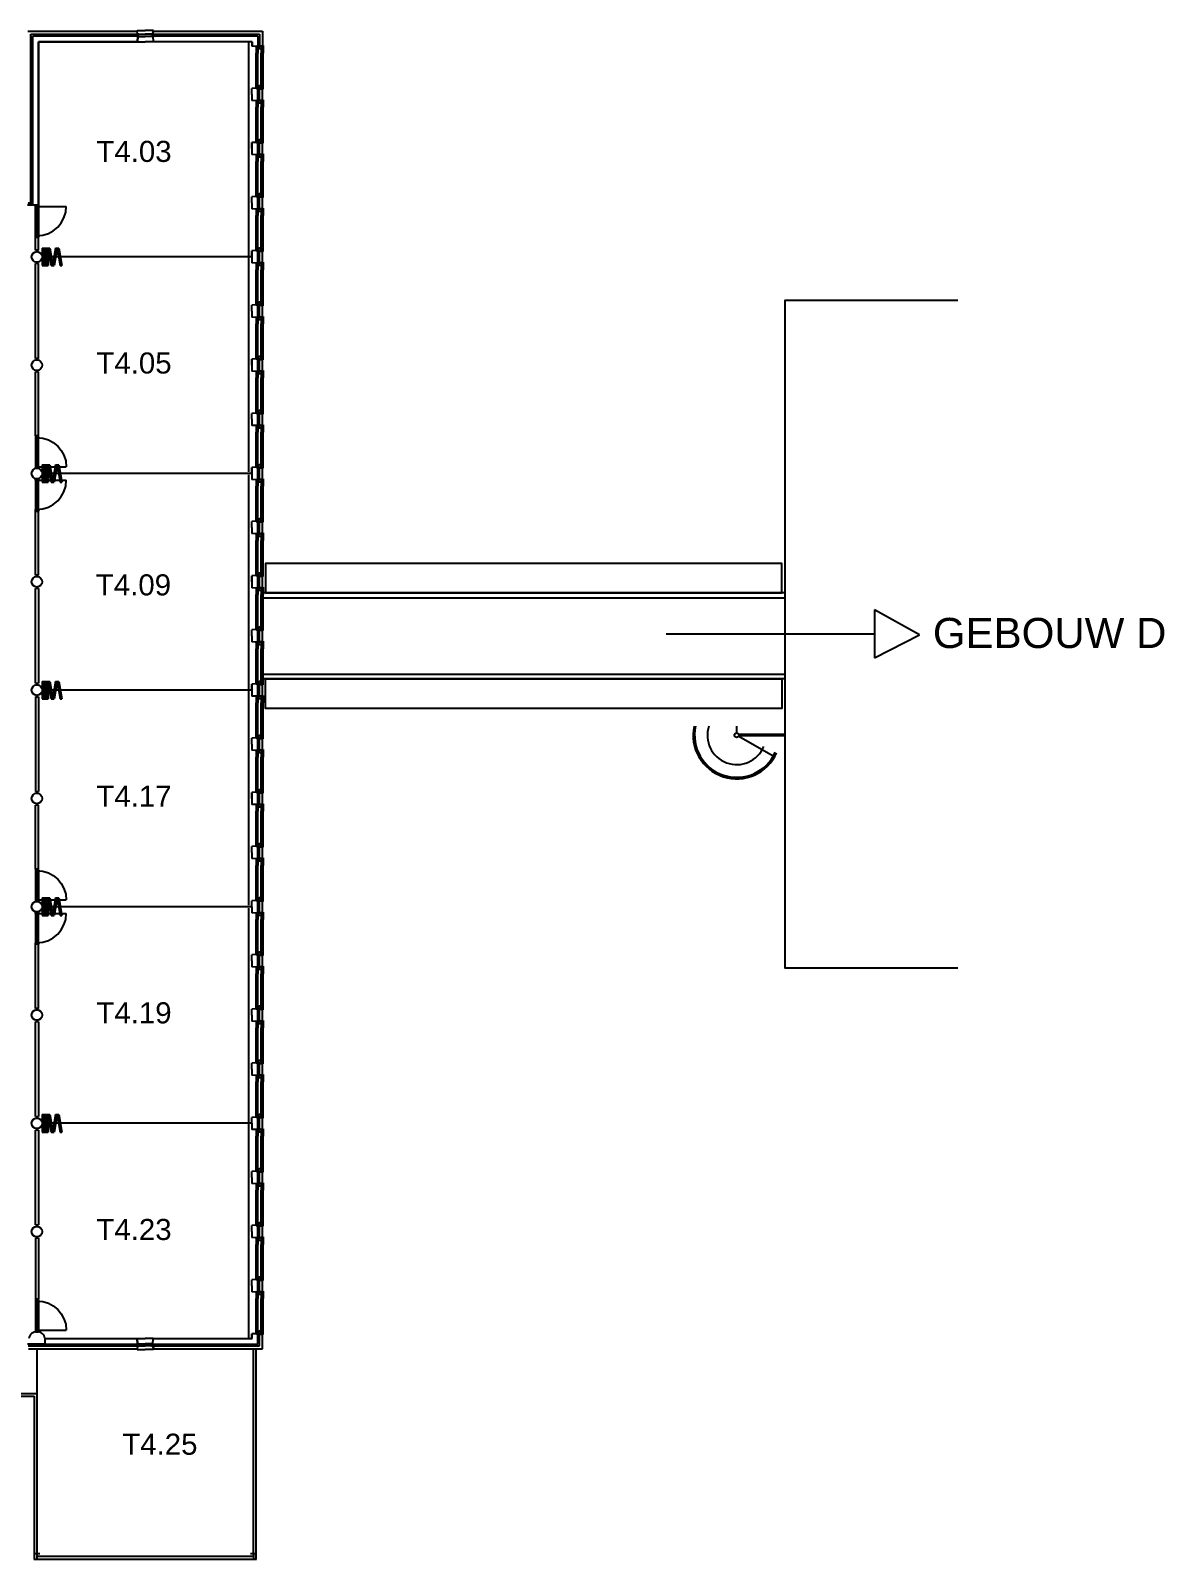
# Model space of a CAD drawing. Header units: millimetres. Extents: x 38964 to 143106, y 166778 to 217878.
# Drawn here: x 105429 to 143106, y 167033 to 217850 of the extents above; entities that cross this region are included whole.
import ezdxf
from ezdxf.enums import TextEntityAlignment as Align

# ---------------------------------------------------------------- set-up
doc = ezdxf.new("R2010")
doc.units = ezdxf.units.MM
doc.layers.get('0').update_dxf_attribs({"linetype": 'CONTINUOUS'})
for name, color, linetype in [('AL2100_BUITENWANDEN', 3, 'CONTINUOUS'), ('AL2200_BINNENWANDEN', 2, 'CONTINUOUS'), ('AL2400_TRAPPEN', 1, 'CONTINUOUS'), ('AL2800_KONSTRUKTIES', 1, 'CONTINUOUS'), ('AL3100_BUITENWANDOPENINGEN', 1, 'CONTINUOUS'), ('AL3200_BINNENWANDOPENINGEN', 1, 'CONTINUOUS'), ('AL4600-RUIMTENUMMER', 2, 'CONTINUOUS'), ('AL4600_RUIMTENUMMERS', 2, 'CONTINUOUS')]:
    doc.layers.add(name, color=color, linetype=linetype)
doc.styles.add('Arial', font='arial.ttf')

# ---------------------------------------------------------------- blocks, each defined once
blk = doc.blocks.new('DRIE')
at = {"layer": 'AL2100_BUITENWANDEN'}
for p, q in [((22, 601), (22, 250)), ((122, 615), (27, 606)), ((122, 615), (122, 235)), ((182, 635), (375, 625)), ((182, 632), (182, 218)), ((186, 635), (186, 645)), ((232, 633), (186, 635)), ((375, 425), (375, 625)), ((182, 215), (375, 226)), ((375, 425), (375, 226))]:
    blk.add_line(p, q, dxfattribs=at)
for points in [[(127, 635), (123, 635), (123, 625), (127, 625)], [(182, 635), (182, 645), (186, 645), (186, 635)]]:
    blk.add_lwpolyline(points, close=True, dxfattribs=at)
blk.add_arc((27, 601), 5, 95.7106, 180, dxfattribs=at)
at = {"layer": 'AL3100_BUITENWANDOPENINGEN'}
for p, q in [((0, 603), (0, 851)), ((127, 616), (0, 603)), ((68, 715), (68, 851)), ((182, 698), (182, 851)), ((182, 650), (232, 650)), ((182, 645), (182, 650)), ((186, 645), (182, 645)), ((232, 650), (232, 851)), ((232, 650), (232, 633)), ((0, 248), (0, 0)), ((127, 235), (0, 248)), ((122, 235), (27, 245)), ((68, 135), (68, 0)), ((186, 205), (182, 205)), ((182, 205), (182, 200)), ((182, 200), (232, 200)), ((182, 152), (182, 0)), ((232, 218), (186, 216)), ((186, 216), (186, 205)), ((232, 200), (232, 218)), ((232, 200), (232, 0))]:
    blk.add_line(p, q, dxfattribs=at)
for points in [[(68, 625), (68, 715), (131, 715), (131, 698), (182, 698), (182, 640), (123, 640), (123, 625)], [(182, 635), (182, 590), (127, 590), (127, 635)], [(68, 225), (68, 135), (131, 135), (131, 152), (182, 152), (182, 210), (123, 210), (123, 225)], [(127, 215), (123, 215), (123, 225), (127, 225)], [(182, 215), (182, 260), (127, 260), (127, 215)], [(182, 215), (182, 205), (186, 205), (186, 215)]]:
    blk.add_lwpolyline(points, close=True, dxfattribs=at)
blk.add_arc((27, 250), 5, 180, 264.2894, dxfattribs=at)
blk = doc.blocks.new('AH28HA20')
for points in [[(-100, 95), (100, 95)], [(0, -95), (0, 95)], [(-100, -95), (100, -95)]]:
    blk.add_lwpolyline(points)
blk = doc.blocks.new('door')
at = {"flags": 128}
for points in [[(234274, 53069), (234274, 54044)], [(235249, 53069), (234274, 53069)]]:
    blk.add_lwpolyline(points, dxfattribs=at)
for points in [[(234224, 53019), (234224, 53119), (234274, 53119), (234274, 53019)], [(235249, 53019), (235249, 53119), (235299, 53119), (235299, 53019)]]:
    blk.add_lwpolyline(points, close=True)
blk.add_arc((234274, 53069), 975, 0, 90)

msp = doc.modelspace()

# ---------------------------------------------------------------- linework, layer by layer
at = {"layer": 'AL2100_BUITENWANDEN'}
for p, q in [((105339, 217828), (108965, 217828)), ((105439, 212128), (105439, 217728)), ((105439, 217728), (108979, 217728)), ((108986, 217668), (105499, 217668)), ((105499, 212068), (105499, 217668)), ((108967, 217850), (109239, 217850)), ((108980, 217723), (108967, 217850)), ((108983, 217723), (108970, 217850)), ((108979, 217728), (108970, 217823)), ((108986, 217668), (108976, 217478)), ((108989, 217668), (108979, 217475)), ((109511, 217850), (109239, 217850)), ((109489, 217668), (109499, 217475)), ((112979, 217668), (109492, 217668)), ((109492, 217668), (109502, 217478)), ((109496, 217723), (109508, 217850)), ((109499, 217723), (109511, 217850)), ((109499, 217728), (109509, 217823)), ((109499, 217728), (113039, 217728)), ((109514, 217828), (113139, 217828)), ((112979, 217668), (112979, 217321)), ((113039, 217728), (113039, 217338)), ((113139, 217828), (113139, 217352)), ((105689, 212058), (105689, 217478)), ((108976, 217478), (105689, 217478)), ((105692, 217475), (105692, 212055)), ((105692, 217475), (108979, 217475)), ((108979, 217475), (109239, 217475)), ((109499, 217475), (109239, 217475)), ((112786, 217475), (109499, 217475)), ((112789, 217478), (109502, 217478)), ((112786, 217475), (112786, 217328)), ((112979, 217318), (112786, 217328)), ((112789, 217478), (112789, 217331)), ((112979, 217321), (112789, 217331)), ((113034, 217337), (113161, 217350)), ((113035, 217334), (113161, 217347)), ((113039, 217338), (113135, 217347)), ((113161, 217350), (113161, 217102)), ((112979, 214138), (112786, 214128)), ((112786, 213928), (112786, 214128)), ((112979, 214135), (112789, 214125)), ((112789, 213731), (112789, 214125)), ((112979, 213721), (112979, 214135)), ((113034, 214118), (113161, 214105)), ((113035, 214121), (113161, 214109)), ((113039, 213738), (113039, 214118)), ((113039, 214118), (113135, 214108)), ((113139, 213752), (113139, 214103)), ((113161, 214105), (113161, 214353)), ((112786, 213928), (112786, 213728)), ((112979, 213718), (112786, 213728)), ((112979, 213721), (112789, 213731)), ((113034, 213737), (113161, 213750)), ((113035, 213734), (113161, 213747)), ((113039, 213738), (113135, 213747)), ((113161, 213750), (113161, 213502)), ((105344, 212128), (105439, 212128)), ((105495, 212068), (105508, 212055)), ((105499, 212068), (105509, 212058)), ((105508, 212055), (105692, 212055)), ((105509, 212058), (105689, 212058)), ((112979, 210538), (112786, 210528)), ((112786, 210328), (112786, 210528)), ((112979, 210535), (112789, 210525)), ((112789, 210131), (112789, 210525)), ((112979, 210121), (112979, 210535)), ((113034, 210518), (113161, 210505)), ((113035, 210521), (113161, 210509)), ((113039, 210518), (113135, 210508)), ((113039, 210138), (113039, 210518)), ((113139, 210152), (113139, 210503)), ((113161, 210505), (113161, 210753)), ((112786, 210328), (112786, 210128)), ((112979, 210118), (112786, 210128)), ((112979, 210121), (112789, 210131)), ((112929, 210120), (112975, 210118)), ((113034, 210137), (113161, 210150)), ((113035, 210134), (113161, 210147)), ((113039, 210138), (113135, 210147)), ((113161, 210150), (113161, 209902)), ((112979, 206938), (112786, 206928)), ((112786, 206728), (112786, 206928)), ((112979, 206935), (112789, 206925)), ((112789, 206531), (112789, 206925)), ((112979, 206521), (112979, 206935)), ((113034, 206918), (113161, 206905)), ((113035, 206921), (113161, 206909)), ((113039, 206538), (113039, 206918)), ((113039, 206918), (113135, 206908)), ((113139, 206552), (113139, 206903)), ((113161, 206905), (113161, 207153)), ((112786, 206728), (112786, 206528)), ((112979, 206518), (112786, 206528)), ((112979, 206521), (112789, 206531)), ((113034, 206537), (113161, 206550)), ((113035, 206534), (113161, 206547)), ((113039, 206538), (113135, 206547)), ((113161, 206550), (113161, 206302)), ((112979, 203338), (112786, 203328)), ((112786, 203128), (112786, 203328)), ((112979, 203335), (112789, 203325)), ((112789, 202931), (112789, 203325)), ((112979, 202921), (112979, 203335)), ((113034, 203318), (113161, 203305)), ((113035, 203321), (113161, 203309)), ((113039, 202938), (113039, 203318)), ((113039, 203318), (113135, 203308)), ((113139, 202952), (113139, 203303)), ((113161, 203305), (113161, 203553)), ((112786, 203128), (112786, 202928)), ((112979, 202918), (112786, 202928)), ((112979, 202921), (112789, 202931)), ((113034, 202937), (113161, 202950)), ((113035, 202934), (113161, 202947)), ((113039, 202938), (113135, 202947)), ((113161, 202950), (113161, 202702)), ((112979, 199738), (112786, 199728)), ((112786, 199528), (112786, 199728)), ((112979, 199735), (112789, 199725)), ((112789, 199331), (112789, 199725)), ((112979, 199321), (112979, 199735)), ((113034, 199718), (113161, 199705)), ((113035, 199721), (113161, 199709)), ((113039, 199338), (113039, 199718)), ((113039, 199718), (113135, 199708)), ((113161, 199705), (113161, 199953)), ((112786, 199528), (112786, 199328)), ((112979, 199318), (112786, 199328)), ((112979, 199321), (112789, 199331)), ((113034, 199337), (113161, 199350)), ((113035, 199334), (113161, 199347)), ((113039, 199338), (113135, 199347)), ((113139, 199352), (113139, 199703)), ((113161, 199350), (113161, 199102)), ((113161, 196105), (113161, 196353)), ((112979, 196138), (112786, 196128)), ((112786, 195928), (112786, 196128)), ((112786, 195928), (112786, 195728)), ((112979, 195718), (112786, 195728)), ((112979, 196135), (112789, 196125)), ((112789, 195731), (112789, 196125)), ((112979, 195721), (112789, 195731)), ((112979, 195721), (112979, 196135)), ((113034, 196118), (113161, 196105)), ((113034, 195737), (113161, 195750)), ((113035, 196121), (113161, 196109)), ((113035, 195734), (113161, 195747)), ((113039, 195738), (113039, 196118)), ((113039, 196118), (113135, 196108)), ((113039, 195738), (113135, 195747)), ((113139, 195752), (113139, 196103)), ((113161, 195750), (113161, 195502)), ((113161, 192505), (113161, 192753)), ((112979, 192538), (112786, 192528)), ((112786, 192328), (112786, 192528)), ((112786, 192328), (112786, 192128)), ((112979, 192118), (112786, 192128)), ((112979, 192535), (112789, 192525)), ((112789, 192131), (112789, 192525)), ((112979, 192121), (112789, 192131)), ((112979, 192121), (112979, 192535)), ((113034, 192518), (113161, 192505)), ((113034, 192137), (113161, 192150)), ((113035, 192521), (113161, 192509)), ((113035, 192134), (113161, 192147)), ((113039, 192138), (113039, 192518)), ((113039, 192518), (113135, 192508)), ((113039, 192138), (113135, 192147)), ((113139, 192152), (113139, 192503)), ((113161, 192150), (113161, 191902)), ((105910, 174378), (108976, 174378)), ((105910, 174188), (105910, 174378)), ((108986, 174188), (108976, 174378)), ((108989, 174188), (108979, 174381)), ((108979, 174381), (109239, 174381)), ((109499, 174381), (109239, 174381)), ((109489, 174188), (109499, 174381)), ((109492, 174188), (109502, 174378)), ((109502, 174378), (112789, 174378)), ((112979, 174538), (112786, 174528)), ((112786, 174381), (112786, 174528)), ((112979, 174535), (112789, 174525)), ((112789, 174378), (112789, 174525)), ((112979, 174188), (112979, 174535)), ((113034, 174518), (113161, 174505)), ((113035, 174521), (113161, 174509)), ((113039, 174518), (113135, 174508)), ((113039, 174128), (113039, 174518)), ((113139, 174028), (113139, 174503)), ((113161, 174505), (113161, 174753)), ((105910, 174188), (105332, 174188)), ((105349, 174128), (108979, 174128)), ((105364, 174028), (108965, 174028)), ((105910, 174188), (108986, 174188)), ((108980, 174133), (108967, 174006)), ((108967, 174006), (109239, 174006)), ((108983, 174132), (108970, 174006)), ((108979, 174128), (108970, 174032)), ((109511, 174006), (109239, 174006)), ((109492, 174188), (112979, 174188)), ((109496, 174132), (109508, 174006)), ((109499, 174133), (109511, 174006)), ((109499, 174128), (113039, 174128)), ((109499, 174128), (109509, 174032)), ((109514, 174028), (113139, 174028))]:
    msp.add_line(p, q, dxfattribs=at)
msp.add_lwpolyline([(112979, 210538), (112979, 210493), (113034, 210493), (113034, 210538)], close=True, dxfattribs=at)
msp.add_lwpolyline([(136239, 208873), (130494, 208873), (130494, 186693), (136239, 186693)], dxfattribs=at)
for centre in [(105639, 210328), (105639, 206728), (105639, 203128), (105639, 199528), (105639, 199528), (105639, 195928), (105639, 192328), (105639, 188728), (105639, 185128), (105639, 181528), (105638, 177928), (105639, 177928)]:
    msp.add_circle(centre, 175, dxfattribs=at)
for centre, radius, start, end in [((108965, 217823), 5, 5.7106, 90), ((109514, 217823), 5, 90, 174.2894), ((113134, 217352), 5, 275.7106, 0), ((113134, 214103), 5, 0, 84.2894), ((113134, 213752), 5, 275.7106, 0), ((113134, 210503), 5, 0, 84.2894), ((113134, 210152), 5, 275.7106, 0), ((113134, 206903), 5, 0, 84.2894), ((113134, 206552), 5, 275.7106, 0), ((113134, 203303), 5, 0, 84.2894), ((113134, 202952), 5, 275.7106, 0), ((113134, 199703), 5, 0, 84.2894), ((113134, 199352), 5, 275.7106, 0), ((113134, 196103), 5, 0, 84.2894), ((113134, 195752), 5, 275.7106, 0), ((113134, 192503), 5, 0, 84.2894), ((113134, 192152), 5, 275.7106, 0), ((105639, 174328), 275, 10.4757, 169.5243), ((113134, 174503), 5, 0, 84.2894), ((108965, 174033), 5, 270, 354.2894), ((109514, 174033), 5, 185.7106, 270)]:
    msp.add_arc(centre, radius, start, end, dxfattribs=at)
at = {"layer": 'AL2200_BINNENWANDEN'}
for p, q in [((105590, 210549), (105590, 210980)), ((105590, 210980), (105690, 210980)), ((105690, 210549), (105690, 210980)), ((105690, 210549), (105590, 210549)), ((105622, 210549), (105622, 210502)), ((105658, 210549), (105658, 210502)), ((105589, 206953), (105589, 210103)), ((105689, 210103), (105589, 210103)), ((105621, 210103), (105621, 210154)), ((105657, 210103), (105657, 210154)), ((105689, 206953), (105689, 210103)), ((112746, 210328), (105814, 210328)), ((105689, 206953), (105589, 206953)), ((105689, 206953), (105589, 206953)), ((105621, 206902), (105621, 206953)), ((105657, 206902), (105657, 206953)), ((105689, 206503), (105589, 206503)), ((105621, 206554), (105621, 206503)), ((105657, 206554), (105657, 206503)), ((105589, 204378), (105689, 204378)), ((112786, 203128), (105814, 203128)), ((105589, 199753), (105589, 201878)), ((105589, 201878), (105689, 201878)), ((105689, 199753), (105689, 201878)), ((105689, 199753), (105589, 199753)), ((105621, 199702), (105621, 199753)), ((105657, 199702), (105657, 199753)), ((105689, 199303), (105589, 199303)), ((105589, 196153), (105589, 199303)), ((105621, 199303), (105621, 199354)), ((105657, 199303), (105657, 199354)), ((105689, 199303), (105689, 196153)), ((105589, 196153), (105689, 196153)), ((105589, 195705), (105589, 192553)), ((105589, 195705), (105689, 195705)), ((105621, 196102), (105621, 196153)), ((105621, 195703), (105621, 195754)), ((105657, 196102), (105657, 196153)), ((105657, 195703), (105657, 195754)), ((105689, 195705), (105689, 192553)), ((112786, 195928), (105814, 195928)), ((105589, 192553), (105689, 192553)), ((105689, 192103), (105589, 192103)), ((105589, 189978), (105589, 192103)), ((105621, 192502), (105621, 192553)), ((105621, 192103), (105621, 192154)), ((105657, 192502), (105657, 192553)), ((105657, 192103), (105657, 192154)), ((105689, 189978), (105689, 192103)), ((105589, 189978), (105689, 189978)), ((112786, 188728), (105814, 188728)), ((105589, 185344), (105589, 187478)), ((105689, 185344), (105689, 187478)), ((105689, 185344), (105589, 185344)), ((105621, 185344), (105621, 185302)), ((105657, 185344), (105657, 185302)), ((105689, 184903), (105589, 184903)), ((105589, 181753), (105589, 184903)), ((105621, 184903), (105621, 184954)), ((105657, 184903), (105657, 184954)), ((105689, 184903), (105689, 181753)), ((105589, 181753), (105689, 181753)), ((105621, 181702), (105621, 181753)), ((105657, 181702), (105657, 181753)), ((112786, 181528), (105814, 181528)), ((105689, 181303), (105589, 181303)), ((105589, 178153), (105589, 181303)), ((105621, 181303), (105621, 181354)), ((105657, 181303), (105657, 181354)), ((105689, 181303), (105689, 178153)), ((105589, 178153), (105689, 178153)), ((105621, 178102), (105621, 178153)), ((105657, 178102), (105657, 178153)), ((105689, 177711), (105589, 177711)), ((105589, 177711), (105589, 175678)), ((105621, 177711), (105621, 177754)), ((105657, 177711), (105657, 177754)), ((105689, 177711), (105689, 175678)), ((105689, 175678), (105589, 175678))]:
    msp.add_line(p, q, dxfattribs=at)
at = {"layer": 'AL2200_BINNENWANDEN', "flags": 128}
for points in [[(105589, 204378), (105589, 206503)], [(105689, 204378), (105689, 206503)]]:
    msp.add_lwpolyline(points, dxfattribs=at)
at = {"layer": 'AL2400_TRAPPEN'}
for p, q in [((128894, 194503), (128894, 194733)), ((130107, 193728), (128959, 194390)), ((130494, 194453), (128969, 194453)), ((130494, 194403), (128969, 194403))]:
    msp.add_line(p, q, dxfattribs=at)
msp.add_circle((128894, 194428), 75, dxfattribs=at)
for radius, start, end in [(1450, 167.8574, 336.1235), (1400, 167.4168, 336.2311), (976, 161.7957, 337.5866)]:
    msp.add_arc((128894, 194428), radius, start, end, dxfattribs=at)
at = {"layer": 'AL2800_KONSTRUKTIES'}
for p, q in [((113161, 198998), (130494, 198998)), ((130494, 199158), (113164, 199158)), ((113161, 196458), (130494, 196458)), ((130494, 196298), (113164, 196298)), ((105639, 174028), (105639, 167223)), ((112839, 167223), (112839, 174028)), ((112929, 167038), (112929, 174028)), ((98439, 172548), (105639, 172548)), ((98529, 172458), (105549, 172458)), ((105549, 172458), (105549, 167038)), ((105549, 167038), (112929, 167038)), ((112839, 167128), (105639, 167128))]:
    msp.add_line(p, q, dxfattribs=at)
for points in [[(130394, 199158), (130394, 200138), (113239, 200138), (113239, 199158), (130394, 199158)], [(130394, 196298), (130394, 195318), (113239, 195318), (113239, 196298), (130394, 196298)]]:
    msp.add_lwpolyline(points, dxfattribs=at)
at = {"layer": 'AL3100_BUITENWANDOPENINGEN'}
for p, q in [((108992, 217658), (109239, 217658)), ((109029, 217728), (109239, 217728)), ((109449, 217728), (109239, 217728)), ((109486, 217658), (109239, 217658)), ((112686, 203178), (112686, 217475)), ((112929, 217303), (112929, 217320)), ((112929, 217320), (112975, 217318)), ((112929, 217303), (112929, 217102)), ((112979, 217303), (112929, 217303)), ((112929, 216153), (112929, 217102)), ((112975, 217318), (112975, 217308)), ((112975, 217308), (112979, 217308)), ((112979, 217308), (112979, 217303)), ((112979, 217255), (112979, 217102)), ((112979, 216153), (112979, 217102)), ((113093, 217238), (113093, 217102)), ((113093, 216153), (113093, 217102)), ((113161, 216153), (113161, 217102)), ((112929, 214353), (112929, 215302)), ((112979, 214353), (112979, 215302)), ((113093, 214353), (113093, 215302)), ((113161, 214353), (113161, 215302)), ((112929, 214153), (112929, 214353)), ((112979, 214153), (112929, 214153)), ((112929, 214153), (112929, 214135)), ((112929, 214135), (112975, 214137)), ((112975, 214137), (112975, 214148)), ((112975, 214148), (112979, 214148)), ((112979, 214201), (112979, 214353)), ((112979, 214148), (112979, 214153)), ((113093, 214218), (113093, 214353)), ((112929, 213720), (112975, 213718)), ((112929, 213703), (112929, 213720)), ((112979, 213703), (112929, 213703)), ((112929, 213703), (112929, 213502)), ((112929, 212553), (112929, 213502)), ((112975, 213718), (112975, 213708)), ((112975, 213708), (112979, 213708)), ((112979, 213708), (112979, 213703)), ((112979, 213655), (112979, 213502)), ((112979, 212553), (112979, 213502)), ((113093, 213638), (113093, 213502)), ((113093, 212553), (113093, 213502)), ((113161, 212553), (113161, 213502)), ((105324, 212068), (105485, 212068)), ((105324, 212058), (105485, 212058)), ((105485, 212068), (105485, 212058)), ((112929, 210753), (112929, 211702)), ((112979, 210753), (112979, 211702)), ((113093, 210753), (113093, 211702)), ((113161, 210753), (113161, 211702)), ((112929, 210553), (112929, 210753)), ((112979, 210553), (112929, 210553)), ((112929, 210553), (112929, 210535)), ((112929, 210535), (112975, 210537)), ((112975, 210537), (112975, 210548)), ((112975, 210548), (112979, 210548)), ((112979, 210601), (112979, 210753)), ((112979, 210548), (112979, 210553)), ((113093, 210618), (113093, 210753)), ((112929, 210103), (112929, 210120)), ((112929, 210103), (112929, 209902)), ((112979, 210103), (112929, 210103)), ((112929, 208953), (112929, 209902)), ((112975, 210118), (112975, 210108)), ((112975, 210108), (112979, 210108)), ((112979, 210108), (112979, 210103)), ((112979, 210055), (112979, 209902)), ((112979, 208953), (112979, 209902)), ((113093, 210038), (113093, 209902)), ((113093, 208953), (113093, 209902)), ((113161, 208953), (113161, 209902)), ((112929, 207153), (112929, 208102)), ((112979, 207153), (112979, 208102)), ((113093, 207153), (113093, 208102)), ((113161, 207153), (113161, 208102)), ((112929, 206953), (112929, 207153)), ((112979, 206953), (112929, 206953)), ((112929, 206953), (112929, 206935)), ((112929, 206935), (112975, 206937)), ((112975, 206937), (112975, 206948)), ((112975, 206948), (112979, 206948)), ((112979, 207001), (112979, 207153)), ((112979, 206948), (112979, 206953)), ((113093, 207018), (113093, 207153)), ((112929, 206520), (112975, 206518)), ((112929, 206503), (112929, 206520)), ((112979, 206503), (112929, 206503)), ((112929, 206503), (112929, 206302)), ((112975, 206518), (112975, 206508)), ((112975, 206508), (112979, 206508)), ((112979, 206508), (112979, 206503)), ((112979, 206455), (112979, 206302)), ((113093, 206438), (113093, 206302)), ((112929, 205353), (112929, 206302)), ((112979, 205353), (112979, 206302)), ((113093, 205353), (113093, 206302)), ((113161, 205353), (113161, 206302)), ((112929, 203553), (112929, 204502)), ((112979, 203553), (112979, 204502)), ((113093, 203553), (113093, 204502)), ((113161, 203553), (113161, 204502)), ((112929, 203353), (112929, 203553)), ((112979, 203353), (112929, 203353)), ((112929, 203353), (112929, 203335)), ((112929, 203335), (112975, 203337)), ((112975, 203337), (112975, 203348)), ((112975, 203348), (112979, 203348)), ((112979, 203401), (112979, 203553)), ((112979, 203348), (112979, 203353)), ((113093, 203418), (113093, 203553)), ((112686, 188778), (112686, 203078)), ((112929, 202920), (112975, 202918)), ((112929, 202903), (112929, 202920)), ((112979, 202903), (112929, 202903)), ((112929, 202903), (112929, 202702)), ((112975, 202918), (112975, 202908)), ((112975, 202908), (112979, 202908)), ((112979, 202908), (112979, 202903)), ((112979, 202855), (112979, 202702)), ((113093, 202838), (113093, 202702)), ((112929, 201753), (112929, 202702)), ((112979, 201753), (112979, 202702)), ((113093, 201753), (113093, 202702)), ((113161, 201753), (113161, 202702)), ((112929, 199953), (112929, 200902)), ((112979, 199953), (112979, 200902)), ((113093, 199953), (113093, 200902)), ((113161, 199953), (113161, 200902)), ((112929, 199753), (112929, 199953)), ((112979, 199753), (112929, 199753)), ((112929, 199753), (112929, 199735)), ((112929, 199735), (112975, 199737)), ((112975, 199737), (112975, 199748)), ((112975, 199748), (112979, 199748)), ((112979, 199801), (112979, 199953)), ((112979, 199748), (112979, 199753)), ((113093, 199818), (113093, 199953)), ((112929, 199320), (112975, 199318)), ((112929, 199303), (112929, 199320)), ((112979, 199303), (112929, 199303)), ((112929, 199303), (112929, 199102)), ((112975, 199318), (112975, 199308)), ((112975, 199308), (112979, 199308)), ((112979, 199308), (112979, 199303)), ((112979, 199255), (112979, 199102)), ((113093, 199238), (113093, 199102)), ((112929, 198153), (112929, 199102)), ((112979, 198153), (112979, 199102)), ((113093, 198153), (113093, 199102)), ((113161, 198153), (113161, 199102)), ((112929, 196353), (112929, 197302)), ((112979, 196353), (112979, 197302)), ((113093, 196353), (113093, 197302)), ((113161, 196353), (113161, 197302)), ((112929, 196153), (112929, 196353)), ((112979, 196201), (112979, 196353)), ((113093, 196218), (113093, 196353)), ((112979, 196153), (112929, 196153)), ((112929, 196153), (112929, 196135)), ((112929, 196135), (112975, 196137)), ((112929, 195720), (112975, 195718)), ((112929, 195703), (112929, 195720)), ((112979, 195703), (112929, 195703)), ((112929, 195703), (112929, 195502)), ((112975, 196137), (112975, 196148)), ((112975, 196148), (112979, 196148)), ((112975, 195718), (112975, 195708)), ((112975, 195708), (112979, 195708)), ((112979, 196148), (112979, 196153)), ((112979, 195708), (112979, 195703)), ((112979, 195655), (112979, 195502)), ((112929, 194553), (112929, 195502)), ((112979, 194553), (112979, 195502)), ((113093, 195638), (113093, 195502)), ((113093, 194553), (113093, 195502)), ((113161, 194553), (113161, 195502)), ((112929, 192753), (112929, 193702)), ((112979, 192753), (112979, 193702)), ((113093, 192753), (113093, 193702)), ((113161, 192753), (113161, 193702)), ((112929, 192553), (112929, 192753)), ((112979, 192601), (112979, 192753)), ((113093, 192618), (113093, 192753)), ((112979, 192553), (112929, 192553)), ((112929, 192553), (112929, 192535)), ((112929, 192535), (112975, 192537)), ((112929, 192120), (112975, 192118)), ((112929, 192103), (112929, 192120)), ((112979, 192103), (112929, 192103)), ((112929, 192103), (112929, 191902)), ((112975, 192537), (112975, 192548)), ((112975, 192548), (112979, 192548)), ((112975, 192118), (112975, 192108)), ((112975, 192108), (112979, 192108)), ((112979, 192548), (112979, 192553)), ((112979, 192108), (112979, 192103)), ((112929, 190953), (112929, 191902)), ((112979, 192055), (112979, 191902)), ((112979, 190953), (112979, 191902)), ((113093, 192038), (113093, 191902)), ((113093, 190953), (113093, 191902)), ((113161, 190953), (113161, 191902)), ((112929, 189153), (112929, 190102)), ((112979, 189153), (112979, 190102)), ((113093, 189153), (113093, 190102)), ((113161, 189153), (113161, 190102)), ((112686, 174378), (112686, 188678)), ((112929, 187353), (112929, 188302)), ((112979, 187353), (112979, 188302)), ((113093, 187353), (113093, 188302)), ((113161, 187353), (113161, 188302)), ((112929, 185553), (112929, 186502)), ((112979, 185553), (112979, 186502)), ((113093, 185553), (113093, 186502)), ((113161, 185553), (113161, 186502)), ((112929, 183753), (112929, 184702)), ((112979, 183753), (112979, 184702)), ((113093, 183753), (113093, 184702)), ((113161, 183753), (113161, 184702)), ((112929, 181953), (112929, 182902)), ((112979, 181953), (112979, 182902)), ((113093, 181953), (113093, 182902)), ((113161, 181953), (113161, 182902)), ((112929, 180153), (112929, 181102)), ((112979, 180153), (112979, 181102)), ((113093, 180153), (113093, 181102)), ((113161, 180153), (113161, 181102)), ((112929, 178353), (112929, 179302)), ((112979, 178353), (112979, 179302)), ((113093, 178353), (113093, 179302)), ((113161, 178353), (113161, 179302)), ((112929, 176553), (112929, 177502)), ((112979, 176553), (112979, 177502)), ((113093, 176553), (113093, 177502)), ((113161, 176553), (113161, 177502)), ((112929, 174753), (112929, 175702)), ((112979, 174753), (112979, 175702)), ((113093, 174753), (113093, 175702)), ((113161, 174753), (113161, 175702)), ((112929, 174553), (112929, 174753)), ((112929, 174553), (112929, 174535)), ((112979, 174553), (112929, 174553)), ((112929, 174535), (112975, 174537)), ((112975, 174537), (112975, 174548)), ((112975, 174548), (112979, 174548)), ((112979, 174601), (112979, 174753)), ((112979, 174548), (112979, 174553)), ((113093, 174618), (113093, 174753)), ((108992, 174198), (109239, 174198)), ((109029, 174128), (109239, 174128)), ((109486, 174198), (109239, 174198)), ((109449, 174128), (109239, 174128))]:
    msp.add_line(p, q, dxfattribs=at)
for points in [[(108989, 217668), (108944, 217668), (108944, 217723), (108989, 217723)], [(109029, 217728), (108989, 217728), (108989, 217658), (108992, 217658), (108992, 217725), (109029, 217725)], [(109449, 217728), (109489, 217728), (109489, 217658), (109486, 217658), (109486, 217725), (109449, 217725)], [(109489, 217668), (109534, 217668), (109534, 217723), (109489, 217723)], [(112979, 217318), (112979, 217363), (113034, 217363), (113034, 217318)], [(113093, 217328), (113093, 217238), (113030, 217238), (113030, 217255), (112979, 217255), (112979, 217313), (113038, 217313), (113038, 217328)], [(112979, 214138), (112979, 214148), (112975, 214148), (112975, 214138)], [(113093, 214128), (113093, 214218), (113030, 214218), (113030, 214201), (112979, 214201), (112979, 214143), (113038, 214143), (113038, 214128)], [(112979, 214138), (112979, 214093), (113034, 214093), (113034, 214138)], [(113034, 214138), (113038, 214138), (113038, 214128), (113034, 214128)], [(112979, 213718), (112979, 213708), (112975, 213708), (112975, 213718)], [(112979, 213718), (112979, 213763), (113034, 213763), (113034, 213718)], [(113093, 213728), (113093, 213638), (113030, 213638), (113030, 213655), (112979, 213655), (112979, 213713), (113038, 213713), (113038, 213728)], [(113034, 213718), (113038, 213718), (113038, 213728), (113034, 213728)], [(105499, 212068), (105499, 212123), (105449, 212123), (105449, 212068)], [(112979, 210538), (112979, 210548), (112975, 210548), (112975, 210538)], [(113093, 210528), (113093, 210618), (113030, 210618), (113030, 210601), (112979, 210601), (112979, 210543), (113038, 210543), (113038, 210528)], [(113034, 210538), (113038, 210538), (113038, 210528), (113034, 210528)], [(112979, 210118), (112979, 210108), (112975, 210108), (112975, 210118)], [(112979, 210118), (112979, 210163), (113034, 210163), (113034, 210118)], [(113093, 210128), (113093, 210038), (113030, 210038), (113030, 210055), (112979, 210055), (112979, 210113), (113038, 210113), (113038, 210128)], [(113034, 210118), (113038, 210118), (113038, 210128), (113034, 210128)], [(112979, 206938), (112979, 206948), (112975, 206948), (112975, 206938)], [(113093, 206928), (113093, 207018), (113030, 207018), (113030, 207001), (112979, 207001), (112979, 206943), (113038, 206943), (113038, 206928)], [(112979, 206938), (112979, 206893), (113034, 206893), (113034, 206938)], [(113034, 206938), (113038, 206938), (113038, 206928), (113034, 206928)], [(112979, 206518), (112979, 206508), (112975, 206508), (112975, 206518)], [(112979, 206518), (112979, 206563), (113034, 206563), (113034, 206518)], [(113093, 206528), (113093, 206438), (113030, 206438), (113030, 206455), (112979, 206455), (112979, 206513), (113038, 206513), (113038, 206528)], [(113034, 206518), (113038, 206518), (113038, 206528), (113034, 206528)], [(112979, 203338), (112979, 203348), (112975, 203348), (112975, 203338)], [(113093, 203328), (113093, 203418), (113030, 203418), (113030, 203401), (112979, 203401), (112979, 203343), (113038, 203343), (113038, 203328)], [(112979, 203338), (112979, 203293), (113034, 203293), (113034, 203338)], [(113034, 203338), (113038, 203338), (113038, 203328), (113034, 203328)], [(112979, 202918), (112979, 202908), (112975, 202908), (112975, 202918)], [(112979, 202918), (112979, 202963), (113034, 202963), (113034, 202918)], [(113093, 202928), (113093, 202838), (113030, 202838), (113030, 202855), (112979, 202855), (112979, 202913), (113038, 202913), (113038, 202928)], [(113034, 202918), (113038, 202918), (113038, 202928), (113034, 202928)], [(112979, 199738), (112979, 199748), (112975, 199748), (112975, 199738)], [(113093, 199728), (113093, 199818), (113030, 199818), (113030, 199801), (112979, 199801), (112979, 199743), (113038, 199743), (113038, 199728)], [(112979, 199738), (112979, 199693), (113034, 199693), (113034, 199738)], [(113034, 199738), (113038, 199738), (113038, 199728), (113034, 199728)], [(112979, 199318), (112979, 199308), (112975, 199308), (112975, 199318)], [(112979, 199318), (112979, 199363), (113034, 199363), (113034, 199318)], [(113093, 199328), (113093, 199238), (113030, 199238), (113030, 199255), (112979, 199255), (112979, 199313), (113038, 199313), (113038, 199328)], [(113034, 199318), (113038, 199318), (113038, 199328), (113034, 199328)], [(113093, 196128), (113093, 196218), (113030, 196218), (113030, 196201), (112979, 196201), (112979, 196143), (113038, 196143), (113038, 196128)], [(112979, 196138), (112979, 196148), (112975, 196148), (112975, 196138)], [(112979, 195718), (112979, 195708), (112975, 195708), (112975, 195718)], [(112979, 196138), (112979, 196093), (113034, 196093), (113034, 196138)], [(112979, 195718), (112979, 195763), (113034, 195763), (113034, 195718)], [(113093, 195728), (113093, 195638), (113030, 195638), (113030, 195655), (112979, 195655), (112979, 195713), (113038, 195713), (113038, 195728)], [(113034, 196138), (113038, 196138), (113038, 196128), (113034, 196128)], [(113034, 195718), (113038, 195718), (113038, 195728), (113034, 195728)], [(113093, 192528), (113093, 192618), (113030, 192618), (113030, 192601), (112979, 192601), (112979, 192543), (113038, 192543), (113038, 192528)], [(112979, 192538), (112979, 192548), (112975, 192548), (112975, 192538)], [(112979, 192118), (112979, 192108), (112975, 192108), (112975, 192118)], [(112979, 192538), (112979, 192493), (113034, 192493), (113034, 192538)], [(112979, 192118), (112979, 192163), (113034, 192163), (113034, 192118)], [(113093, 192128), (113093, 192038), (113030, 192038), (113030, 192055), (112979, 192055), (112979, 192113), (113038, 192113), (113038, 192128)], [(113034, 192538), (113038, 192538), (113038, 192528), (113034, 192528)], [(113034, 192118), (113038, 192118), (113038, 192128), (113034, 192128)], [(113093, 174528), (113093, 174618), (113030, 174618), (113030, 174601), (112979, 174601), (112979, 174543), (113038, 174543), (113038, 174528)], [(112979, 174538), (112979, 174493), (113034, 174493), (113034, 174538)], [(108989, 174188), (108944, 174188), (108944, 174133), (108989, 174133)], [(109029, 174128), (108989, 174128), (108989, 174198), (108992, 174198), (108992, 174131), (109029, 174131)], [(109449, 174128), (109489, 174128), (109489, 174198), (109486, 174198), (109486, 174131), (109449, 174131)], [(109489, 174188), (109534, 174188), (109534, 174133), (109489, 174133)]]:
    msp.add_lwpolyline(points, close=True, dxfattribs=at)
at = {"layer": 'AL3200_BINNENWANDOPENINGEN'}
for p, q in [((105590, 211030), (105590, 212005)), ((105690, 212005), (105690, 211030)), ((105814, 210618), (105814, 210038)), ((105814, 210618), (106065, 210618)), ((105864, 210618), (105864, 210038)), ((105914, 210618), (105914, 210038)), ((105964, 210618), (105964, 210038)), ((106014, 210618), (106014, 210038)), ((106014, 210618), (106114, 210038)), ((106065, 210618), (106165, 210038)), ((106262, 210618), (106162, 210038)), ((106313, 210618), (106213, 210038)), ((106262, 210618), (106364, 210618)), ((106313, 210618), (106413, 210038)), ((106364, 210618), (106464, 210038)), ((105814, 210038), (106014, 210038)), ((106114, 210038), (106213, 210038)), ((106413, 210038), (106464, 210038)), ((105589, 204328), (105589, 203353)), ((105689, 203353), (105689, 204328)), ((105814, 203418), (105814, 202838)), ((105814, 203418), (106065, 203418)), ((105864, 203418), (105864, 202838)), ((105914, 203418), (105914, 202838)), ((105964, 203418), (105964, 202838)), ((106014, 203418), (106014, 202838)), ((106014, 203418), (106114, 202838)), ((106065, 203418), (106165, 202838)), ((106262, 203418), (106162, 202838)), ((106313, 203418), (106213, 202838)), ((106262, 203418), (106364, 203418)), ((106313, 203418), (106413, 202838)), ((106364, 203418), (106464, 202838)), ((105589, 202903), (105589, 201928)), ((105689, 201928), (105689, 202903)), ((105814, 202838), (106014, 202838)), ((106114, 202838), (106213, 202838)), ((106413, 202838), (106464, 202838)), ((105814, 196218), (105814, 195638)), ((105814, 196218), (106065, 196218)), ((105864, 196218), (105864, 195638)), ((105914, 196218), (105914, 195638)), ((105964, 196218), (105964, 195638)), ((106014, 196218), (106014, 195638)), ((106014, 196218), (106114, 195638)), ((106065, 196218), (106165, 195638)), ((106262, 196218), (106162, 195638)), ((106313, 196218), (106213, 195638)), ((106262, 196218), (106364, 196218)), ((106313, 196218), (106413, 195638)), ((106364, 196218), (106464, 195638)), ((105814, 195638), (106014, 195638)), ((106114, 195638), (106213, 195638)), ((106413, 195638), (106464, 195638)), ((105589, 189928), (105589, 188953)), ((105689, 189928), (105689, 188953)), ((105814, 189018), (105814, 188438)), ((105814, 189018), (106065, 189018)), ((105864, 189018), (105864, 188438)), ((105914, 189018), (105914, 188438)), ((105964, 189018), (105964, 188438)), ((106014, 189018), (106014, 188438)), ((106014, 189018), (106114, 188438)), ((106065, 189018), (106165, 188438)), ((106262, 189018), (106162, 188438)), ((106313, 189018), (106213, 188438)), ((106262, 189018), (106364, 189018)), ((106313, 189018), (106413, 188438)), ((106364, 189018), (106464, 188438)), ((105589, 188503), (105589, 187528)), ((105689, 187528), (105689, 188503)), ((105814, 188438), (106014, 188438)), ((106114, 188438), (106213, 188438)), ((106413, 188438), (106464, 188438)), ((105814, 181818), (105814, 181238)), ((105814, 181818), (106065, 181818)), ((105864, 181818), (105864, 181238)), ((105914, 181818), (105914, 181238)), ((105964, 181818), (105964, 181238)), ((106014, 181818), (106014, 181238)), ((106014, 181818), (106114, 181238)), ((106065, 181818), (106165, 181238)), ((106262, 181818), (106162, 181238)), ((106313, 181818), (106213, 181238)), ((106262, 181818), (106364, 181818)), ((106313, 181818), (106413, 181238)), ((106364, 181818), (106464, 181238)), ((105814, 181238), (106014, 181238)), ((106114, 181238), (106213, 181238)), ((106413, 181238), (106464, 181238)), ((105589, 175628), (105589, 174653)), ((105689, 175628), (105689, 174653))]:
    msp.add_line(p, q, dxfattribs=at)
at = {"layer": 'AL4600-RUIMTENUMMER'}
for p, q in [((133470, 198600), (133471, 197002)), ((134962, 197762), (133470, 198600)), ((133461, 197785), (126551, 197783)), ((133471, 197002), (134962, 197762))]:
    msp.add_line(p, q, dxfattribs=at)

# ---------------------------------------------------------------- block references
at = {"layer": 'AL2100_BUITENWANDEN', "rotation": 180}
for p in [(113161, 216153), (113161, 212553), (113161, 208953), (113161, 205353), (113161, 201753), (113161, 198153), (113161, 194553), (113161, 190953), (113161, 189153), (113161, 187353), (113161, 185553), (113161, 183753), (113161, 181953), (113161, 180153), (113161, 178353), (113161, 176553)]:
    msp.add_blockref('DRIE', p, dxfattribs=at)
at = {"layer": 'AL2800_KONSTRUKTIES', "rotation": 180}
for p in [(105639, 167128), (112839, 167128)]:
    msp.add_blockref('AH28HA20', p, dxfattribs=at)
at = {"layer": 'AL3200_BINNENWANDOPENINGEN', "rotation": 270}
for p in [(52571, 446279), (52571, 437177), (52571, 422777)]:
    msp.add_blockref('door', p, dxfattribs=at)
at = {"layer": 'AL3200_BINNENWANDOPENINGEN', "xscale": -1, "rotation": 270}
for p in [(52571, -30922), (52571, -45322), (52571, -59622)]:
    msp.add_blockref('door', p, dxfattribs=at)

# ---------------------------------------------------------------- texts
at = {"layer": 'AL4600-RUIMTENUMMER', "style": 'Arial'}
msp.add_text('GEBOUW D', height=1000, dxfattribs=at).set_placement((135412, 197327))
at = {"layer": 'AL4600_RUIMTENUMMERS', "style": 'Arial'}
for s, p in [('T4.03', (107615, 213274)), ('T4.05', (107615, 206240)), ('T4.09', (107597, 198866)), ('T4.17', (107615, 191840)), ('T4.19', (107615, 184640)), ('T4.23', (107615, 177440)), ('T4.25', (108475, 170302))]:
    msp.add_text(s, height=700, dxfattribs=at).set_placement(p, align=Align.BOTTOM_LEFT)

doc.saveas('drawing.dxf')
